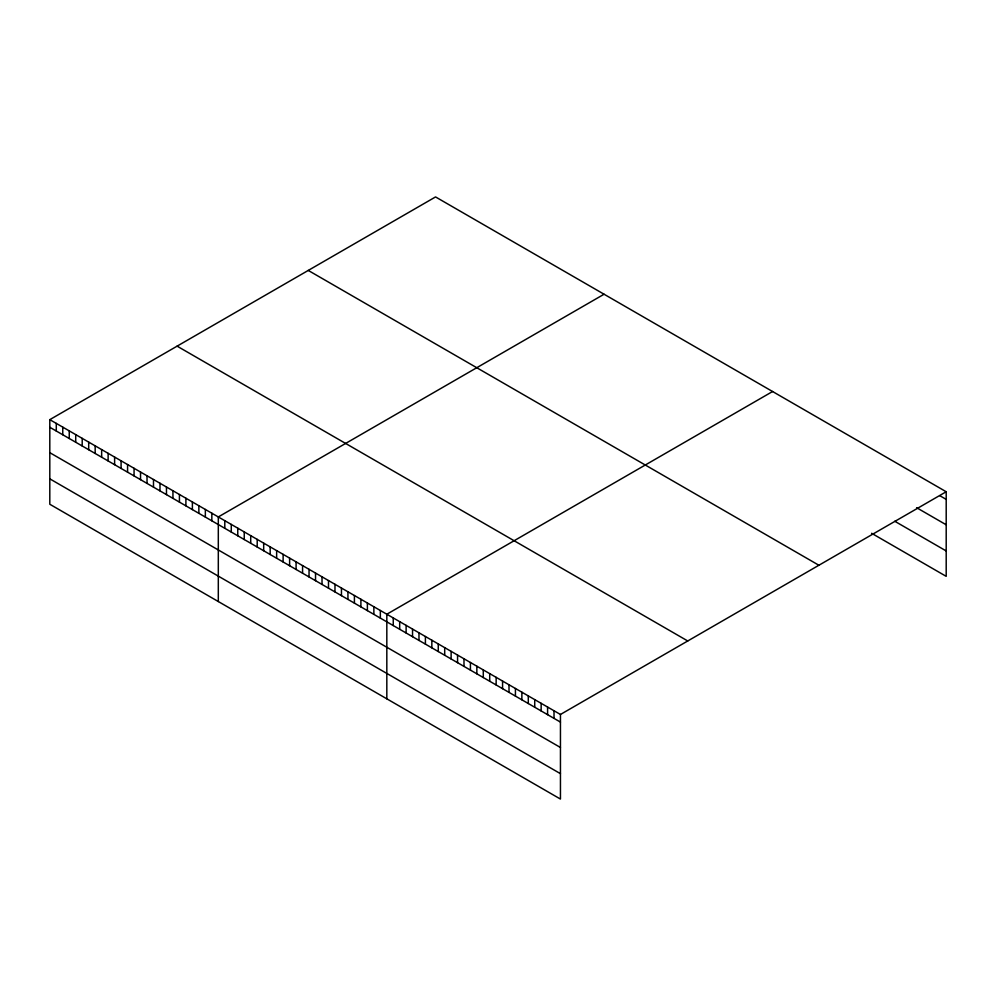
<?xml version="1.0" encoding="UTF-8"?>
<svg xmlns="http://www.w3.org/2000/svg" width="996" height="996" viewBox="0 0 996 996"><rect width="100%" height="100%" fill="white"/><g stroke="black" fill="none" stroke-linecap="round" stroke-linejoin="round"><path stroke-width="1.49" d="M560.449 747.486L560.449 714.468L49.8 419.652L49.8 504.25L560.449 799.066L560.449 747.486L49.8 452.67M871.612 533.283L946.2 576.348L946.2 491.75L435.551 196.934L49.8 419.652M604.062 294.231L218.311 516.936L218.311 601.534M772.585 391.515L386.822 614.233L386.822 698.831M560.449 714.468L946.2 491.75M939.776 495.659L946.2 499.382M916.619 507.699L946.2 524.78M894.757 521.244L946.2 550.95M308.25 270.426L818.899 565.255M177.101 346.147L687.75 640.976M49.8 427.272L560.449 722.088M49.8 478.839L560.449 773.668M554.013 710.758L554.013 718.377M547.588 707.048L547.588 714.667M541.152 703.325L541.152 710.957M534.728 699.615L534.728 707.235M528.291 695.905L528.291 703.525M521.867 692.195L521.867 699.815M515.43 688.485L515.43 696.104M509.006 684.762L509.006 692.394M502.569 681.052L502.569 688.672M496.145 677.342L496.145 684.962M489.708 673.632L489.708 681.252M483.284 669.922L483.284 677.541M476.847 666.2L476.847 673.831M470.423 662.489L470.423 670.109M463.987 658.779L463.987 666.399M457.562 655.069L457.562 662.689M451.126 651.359L451.126 658.979M444.702 647.637L444.702 655.268M438.265 643.926L438.265 651.546M431.841 640.216L431.841 647.836M425.404 636.506L425.404 644.126M418.98 632.796L418.98 640.416M412.543 629.074L412.543 636.705M406.119 625.364L406.119 632.983M399.682 621.653L399.682 629.273M393.258 617.943L393.258 625.563M380.348 610.486L380.348 618.105M373.861 606.738L373.861 614.37M367.387 603.003L367.387 610.623M360.901 599.256L360.901 606.888M354.414 595.521L354.414 603.14M347.94 591.773L347.94 599.393M341.454 588.038L341.454 595.658M334.98 584.291L334.98 591.91M328.493 580.556L328.493 588.175M322.019 576.809L322.019 584.428M315.533 573.061L315.533 580.693M309.046 569.326L309.046 576.945M302.572 565.579L302.572 573.21M296.086 561.844L296.086 569.463M289.612 558.096L289.612 565.716M283.125 554.361L283.125 561.981M276.639 550.614L276.639 558.233M270.165 546.879L270.165 554.498M263.679 543.131L263.679 550.751M257.205 539.384L257.205 547.016M250.718 535.649L250.718 543.268M244.244 531.901L244.244 539.533M237.758 528.166L237.758 535.786M231.271 524.419L231.271 532.038M224.797 520.684L224.797 528.303M211.837 513.201L211.837 520.821M205.35 509.454L205.35 517.073M198.864 505.707L198.864 513.338M192.39 501.972L192.39 509.591M185.903 498.224L185.903 505.856M179.429 494.489L179.429 502.109M172.943 490.742L172.943 498.361M166.469 487.007L166.469 494.626M159.983 483.259L159.983 490.879M153.496 479.524L153.496 487.144M147.022 475.777L147.022 483.396M140.536 472.029L140.536 479.661M134.062 468.294L134.062 475.914M127.575 464.547L127.575 472.179M121.089 460.812L121.089 468.431M114.615 457.064L114.615 464.684M108.128 453.329L108.128 460.949M101.654 449.582L101.654 457.201M95.168 445.847L95.168 453.466M88.694 442.1L88.694 449.719M82.207 438.352L82.207 445.984M75.721 434.617L75.721 442.236M69.247 430.87L69.247 438.501M62.76 427.135L62.76 434.754M56.286 423.387L56.286 431.007"/></g></svg>
